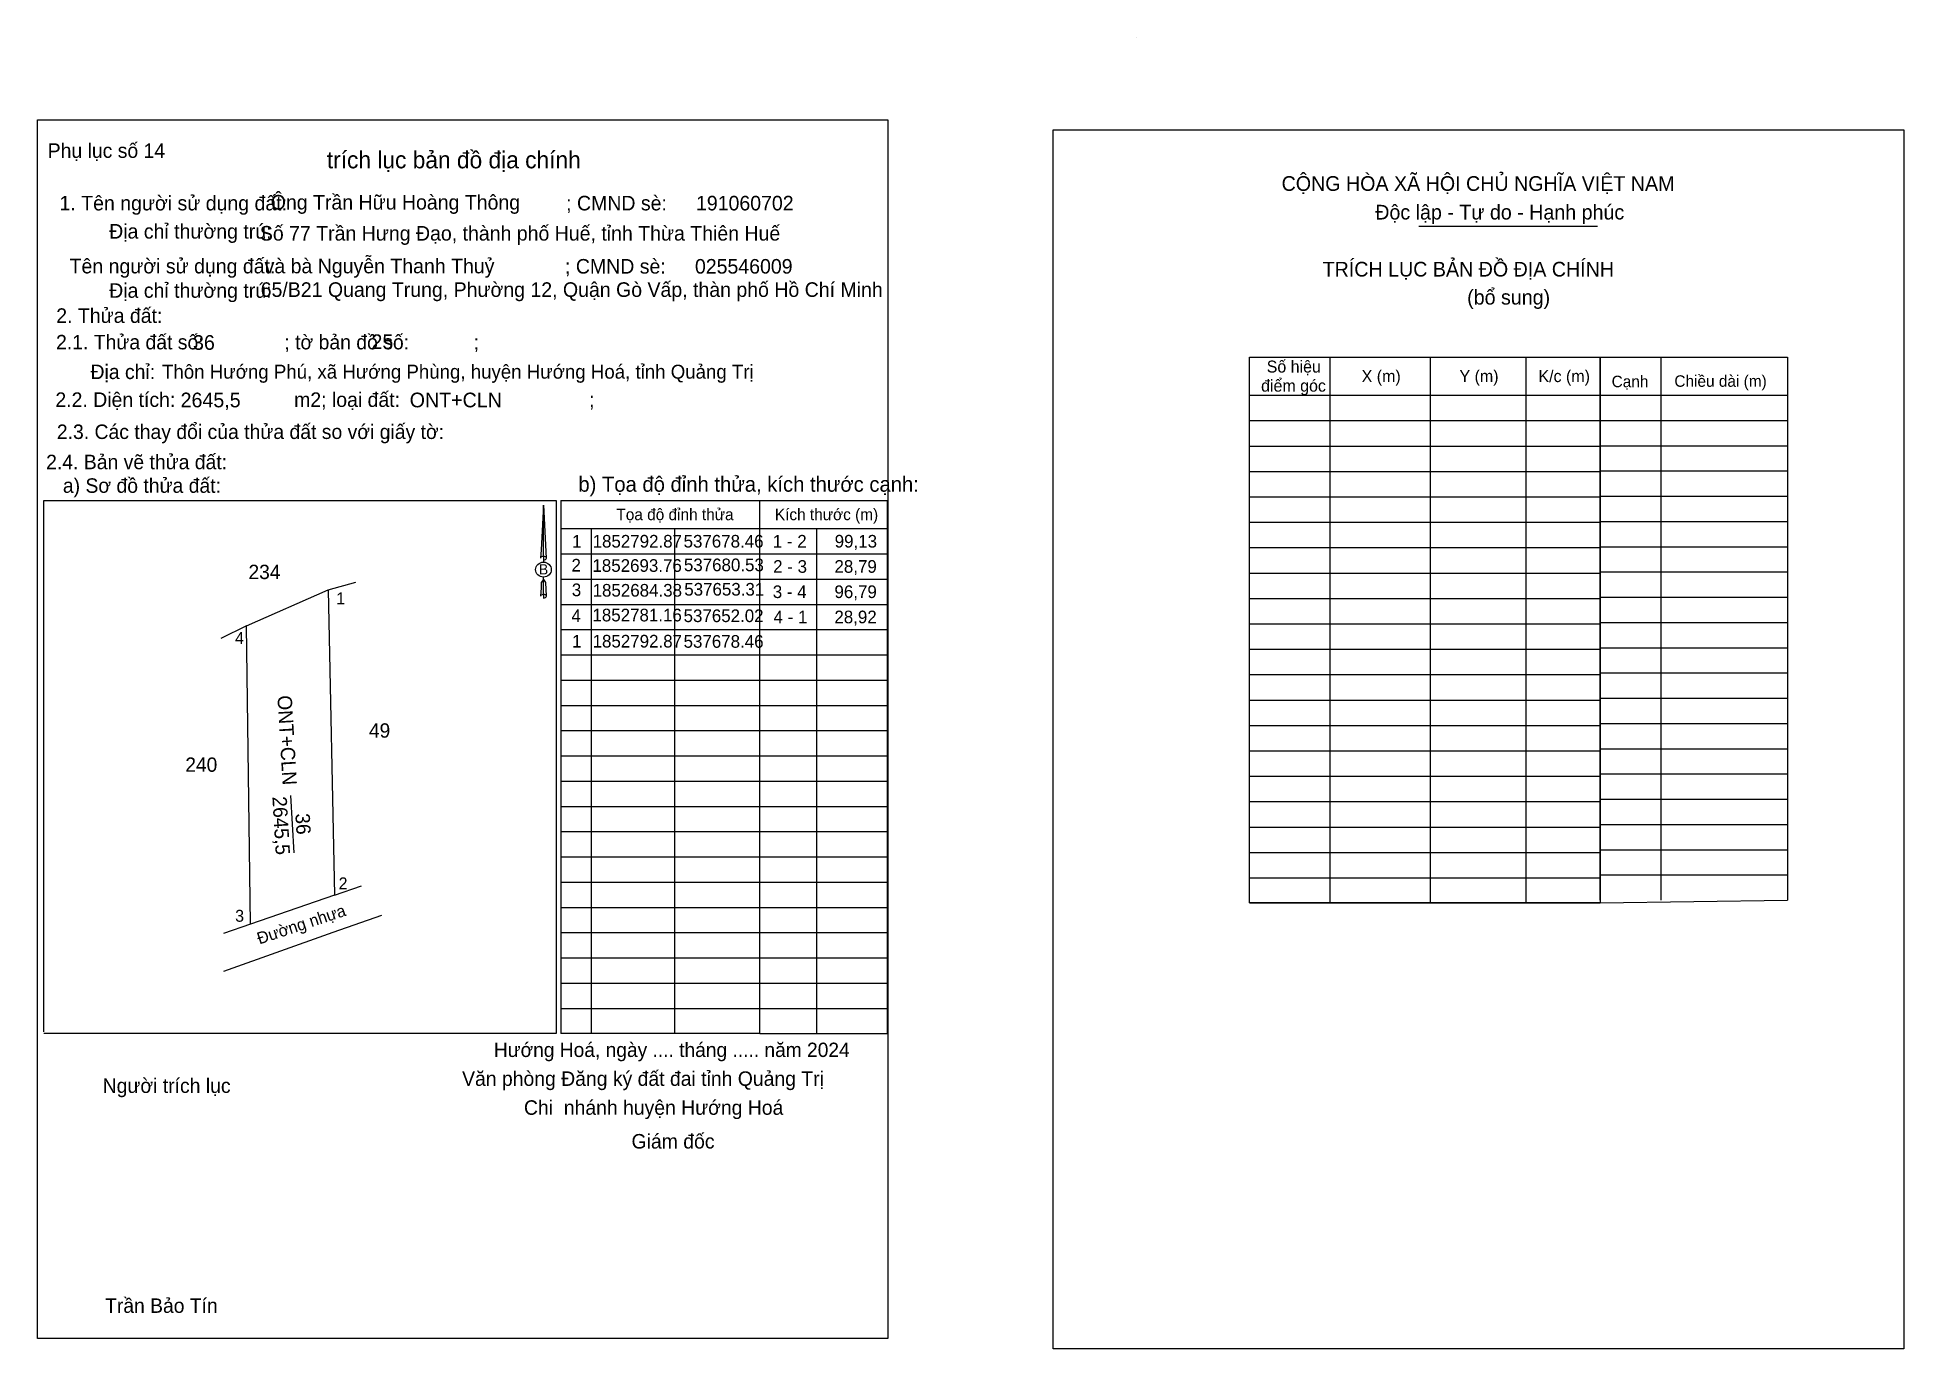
# Model space of a CAD drawing. Extents: x 537584 to 538190, y 1852547 to 1852972.
import ezdxf

# ---------------------------------------------------------------- set-up
doc = ezdxf.new("R2010")
doc.units = 0
for name, color, linetype in [('Level 1', 7, 'Continuous'), ('Level 10', 7, 'Continuous'), ('Level 13', 7, 'Continuous'), ('Level 27', 7, 'Continuous'), ('Level 3', 7, 'Continuous'), ('Level 36', 7, 'Continuous'), ('Level 40', 7, 'Continuous'), ('Level 42', 7, 'Continuous'), ('Level 52', 7, 'Continuous'), ('Level 53', 7, 'Continuous'), ('Level 6', 7, 'Continuous'), ('Level 63', 7, 'Continuous'), ('Level 9', 7, 'Continuous')]:
    doc.layers.add(name, color=color, linetype=linetype)

msp = doc.modelspace()

# ---------------------------------------------------------------- linework, layer by layer
at = {"layer": 'Level 1'}
for p, q in [((537940.76, 1852972.2), (537940.76, 1852972.2)), ((538032.24, 1852910.85), (538090.23, 1852910.85)), ((538110.8, 1852868.43), (538110.8, 1852692.11)), ((538091.13, 1852856.03), (538151.91, 1852856.03)), ((538091.13, 1852847.83), (538151.91, 1852847.83)), ((538091.13, 1852839.64), (538151.91, 1852839.64)), ((538091.13, 1852831.44), (538151.91, 1852831.44)), ((537818.54, 1852648.82), (537818.54, 1852821.89)), ((537818.54, 1852821.89), (537859.84, 1852821.89)), ((537859.84, 1852821.89), (537859.84, 1852648.82)), ((538091.13, 1852823.24), (538151.91, 1852823.24)), ((538091.13, 1852815.05), (538151.91, 1852815.05)), ((537754.21, 1852812.74), (537859.84, 1852812.74)), ((537836.9, 1852812.74), (537836.9, 1852648.82)), ((537753.99, 1852804.54), (537859.84, 1852804.54)), ((538091.13, 1852806.85), (538151.91, 1852806.85)), ((538091.13, 1852798.66), (538151.91, 1852798.66)), ((537753.99, 1852796.34), (537859.84, 1852796.34)), ((538091.13, 1852790.46), (538151.91, 1852790.46)), ((537753.99, 1852788.15), (537859.84, 1852788.15)), ((537753.99, 1852779.95), (537859.84, 1852779.95)), ((538091.13, 1852782.26), (538151.91, 1852782.26)), ((538091.13, 1852774.07), (538151.91, 1852774.07)), ((537753.99, 1852771.76), (537859.84, 1852771.76)), ((537753.99, 1852763.56), (537859.84, 1852763.56)), ((538091.13, 1852765.87), (538151.91, 1852765.87)), ((537753.99, 1852755.36), (537859.84, 1852755.36)), ((538091.13, 1852757.68), (538151.91, 1852757.68)), ((538091.13, 1852749.48), (538151.91, 1852749.48)), ((537753.99, 1852747.17), (537859.84, 1852747.17)), ((537753.99, 1852738.97), (537859.84, 1852738.97)), ((538091.13, 1852741.29), (538151.91, 1852741.29)), ((537753.99, 1852730.78), (537859.84, 1852730.78)), ((538091.13, 1852733.09), (538151.91, 1852733.09)), ((538091.13, 1852724.89), (538151.91, 1852724.89)), ((537753.99, 1852722.58), (537859.84, 1852722.58)), ((537753.99, 1852714.39), (537859.84, 1852714.39)), ((538091.13, 1852716.7), (538151.91, 1852716.7)), ((537753.99, 1852706.19), (537859.84, 1852706.19)), ((538091.13, 1852708.5), (538151.91, 1852708.5)), ((538091.13, 1852700.31), (538151.91, 1852700.31)), ((537753.99, 1852697.99), (537859.84, 1852697.99)), ((537753.99, 1852689.8), (537859.84, 1852689.8)), ((538091.13, 1852691.22), (538151.91, 1852692.11)), ((537753.99, 1852681.6), (537859.84, 1852681.6)), ((537753.99, 1852673.41), (537859.84, 1852673.41)), ((537753.99, 1852665.21), (537859.84, 1852665.21)), ((537753.99, 1852657.01), (537859.84, 1852657.01)), ((537818.54, 1852648.82), (537859.84, 1852648.82))]:
    msp.add_line(p, q, dxfattribs=at)
msp.add_lwpolyline([(538091.13, 1852692.11), (538091.13, 1852868.43), (538151.91, 1852868.43), (538151.91, 1852692.11)], dxfattribs=at)
at = {"layer": 'Level 10'}
msp.add_lwpolyline([(537678.46, 1852792.87), (537680.53, 1852693.76), (537653.31, 1852684.38), (537652.02, 1852781.16)], close=True, dxfattribs=at)
at = {"layer": 'Level 13'}
for points in [[(537584.14, 1852945.43), (537860, 1852945.43), (537860, 1852549.82), (537584.14, 1852549.82)], [(537913.7, 1852942.16), (538189.55, 1852942.16), (538189.55, 1852546.55), (537913.7, 1852546.55)]]:
    msp.add_lwpolyline(points, close=True, dxfattribs=at)
msp.add_lwpolyline([(537695.76, 1852687.21), (537680.04, 1852681.64), (537644.5, 1852669.02)], dxfattribs=at)
at = {"layer": 'Level 27'}
for p, q in [((537678.46, 1852792.87), (537687.43, 1852795.32)), ((537652.02, 1852781.16), (537643.68, 1852777.04)), ((537680.53, 1852693.76), (537689.32, 1852696.79)), ((537653.31, 1852684.38), (537644.52, 1852681.36))]:
    msp.add_line(p, q, dxfattribs=at)
at = {"layer": 'Level 3'}
for p, q in [((537940.77, 1852972.2), (537940.77, 1852972.2)), ((537586.26, 1852821.89), (537752.44, 1852821.89)), ((537586.26, 1852649.44), (537586.26, 1852821.89)), ((537752.44, 1852821.89), (537752.44, 1852648.82)), ((537753.99, 1852821.89), (537753.99, 1852648.82)), ((537753.99, 1852821.89), (537818.54, 1852821.89)), ((537763.74, 1852812.74), (537763.74, 1852648.82)), ((537790.87, 1852812.74), (537790.87, 1852648.82)), ((537752.44, 1852648.82), (537586.26, 1852648.82)), ((537818.54, 1852648.82), (537753.99, 1852648.82))]:
    msp.add_line(p, q, dxfattribs=at)
at = {"layer": 'Level 40'}
for p, q in [((537748.32, 1852820.29), (537747.53, 1852805.85)), ((537748.32, 1852820.29), (537749.19, 1852803.18)), ((537748.32, 1852820.29), (537749.19, 1852803.18)), ((537748.32, 1852803.75), (537748.32, 1852820.29)), ((537748.32, 1852820.29), (537749.19, 1852803.18)), ((537747.53, 1852805.85), (537747.35, 1852803.18)), ((537748.32, 1852803.75), (537748.32, 1852803.12)), ((537748.32, 1852803.12), (537748.32, 1852802.62)), ((537748.32, 1852802.62), (537748.32, 1852801.97)), ((537748.32, 1852802.62), (537748.32, 1852801.97)), ((537748.32, 1852802.62), (537748.32, 1852801.97)), ((537749.19, 1852803.18), (537749.19, 1852803.18)), ((537748.32, 1852796.22), (537748.32, 1852796.98)), ((537748.32, 1852796.22), (537748.32, 1852796.98)), ((537748.32, 1852796.22), (537748.32, 1852796.98)), ((537747.53, 1852793.51), (537747.35, 1852790.81)), ((537747.58, 1852795.25), (537747.53, 1852793.51)), ((537748.32, 1852796.22), (537747.58, 1852795.25)), ((537748.32, 1852796.22), (537749, 1852795.25)), ((537748.32, 1852796.22), (537749, 1852795.25)), ((537748.32, 1852796.22), (537749, 1852795.25)), ((537748.32, 1852791.39), (537748.32, 1852796.22)), ((537748.32, 1852791.39), (537748.32, 1852790.71)), ((537748.32, 1852790.71), (537748.32, 1852790.23)), ((537749, 1852795.25), (537749.19, 1852790.81)), ((537749, 1852795.25), (537749.19, 1852790.81)), ((537749, 1852795.25), (537749.19, 1852790.81)), ((537749.19, 1852790.81), (537749.19, 1852790.81))]:
    msp.add_line(p, q, dxfattribs=at)
for centre, start_param, end_param in [((537748.32, 1852803.16), 1.570796, 3.074452), ((537748.32, 1852803.16), 0.067141, 1.570796), ((537748.32, 1852803.16), 4.712389, 6.283185), ((537748.32, 1852790.77), 2.491069, 3.074278), ((537748.32, 1852790.77), 1.570796, 2.491069), ((537748.32, 1852790.77), 0.067141, 1.570796), ((537748.32, 1852790.77), 4.712389, 6.283185)]:
    msp.add_ellipse(centre, major_axis=(0.934, 0), ratio=0.614131, start_param=start_param, end_param=end_param, dxfattribs=at)
msp.add_ellipse((537748.32, 1852799.41), major_axis=(2.55, 0), ratio=0.952727, dxfattribs=at)
at = {"layer": 'Level 53'}
for p, q in [((537584.13, 1852945.44), (537584.13, 1852945.44)), ((537859.99, 1852549.83), (537859.99, 1852549.83))]:
    msp.add_line(p, q, dxfattribs=at)
at = {"layer": 'Level 63'}
for p, q in [((538003.41, 1852868.43), (538003.41, 1852691.22)), ((538035.95, 1852868.43), (538035.95, 1852691.22)), ((538066.95, 1852868.43), (538066.95, 1852691.22)), ((537977.37, 1852856.03), (538091.13, 1852856.03)), ((537977.37, 1852847.78), (538091.13, 1852847.78)), ((537977.37, 1852839.54), (538091.13, 1852839.54)), ((537977.37, 1852831.29), (538091.13, 1852831.29)), ((537977.37, 1852823.05), (538091.13, 1852823.05)), ((537977.37, 1852814.8), (538091.13, 1852814.8)), ((537977.37, 1852806.56), (538091.13, 1852806.56)), ((537977.37, 1852798.31), (538091.13, 1852798.31)), ((537977.37, 1852790.07), (538091.13, 1852790.07)), ((537977.37, 1852781.82), (538091.13, 1852781.82)), ((537977.37, 1852773.58), (538091.13, 1852773.58)), ((537977.37, 1852765.33), (538091.13, 1852765.33)), ((537977.37, 1852757.09), (538091.13, 1852757.09)), ((537977.37, 1852748.84), (538091.13, 1852748.84)), ((537977.37, 1852740.6), (538091.13, 1852740.6)), ((537977.37, 1852732.35), (538091.13, 1852732.35)), ((537977.37, 1852724.11), (538091.13, 1852724.11)), ((537977.37, 1852715.86), (538091.13, 1852715.86)), ((537977.37, 1852707.62), (538091.13, 1852707.62)), ((537977.37, 1852699.42), (538091.13, 1852699.42)), ((537977.37, 1852691.22), (538091.13, 1852691.22))]:
    msp.add_line(p, q, dxfattribs=at)
msp.add_lwpolyline([(537977.37, 1852868.43), (538091.13, 1852868.43), (538091.13, 1852691.22), (537977.37, 1852691.22)], close=True, dxfattribs=at)
at = {"layer": 'Level 9'}
msp.add_line((537666.24, 1852726.13), (537667.34, 1852707.52), dxfattribs=at)

# ---------------------------------------------------------------- texts
at = {"layer": 'Level 1'}
for s, height, p in [('Phụ lục số 14', 4.6992, (537587.51, 1852933.07)), ('CỘNG HÒA XÃ HỘI CHỦ NGHĨA VIỆT NAM', 4.7647, (537987.76, 1852922.36)), ('1. Tên người sử dụng đất:', 4.73, (537591.34, 1852916.01)), ('Ông Trần Hữu Hoàng Thông', 4.73, (537659.86, 1852916.29)), ('; CMND sè:', 4.73, (537755.68, 1852916.01)), ('191060702', 4.73, (537797.8, 1852916.01)), ('Độc lập - Tự do - Hạnh phúc', 4.7647, (538018.14, 1852913.06)), ('Địa chỉ thường trú:', 4.73, (537607.43, 1852906.86)), (' Tên người sử dụng đất:', 4.73, (537592.84, 1852895.57)), ('và bà Nguyễn Thanh Thuỷ', 4.73, (537657.87, 1852895.59)), ('; CMND sè:', 4.73, (537755.31, 1852895.5)), ('025546009', 4.73, (537797.46, 1852895.5)), ('TRÍCH LỤC BẢN ĐỒ ĐỊA CHÍNH', 4.7647, (538001.07, 1852894.55)), ('Địa chỉ thường trú:', 4.73, (537607.43, 1852887.65)), ('(bổ sung)', 4.765, (538047.95, 1852885.45)), ('2. Thửa đất:', 4.7257, (537590.27, 1852879.5)), ('2.1. Thửa đất số:               ; tờ bản đồ số:            ;', 4.6992, (537590.21, 1852870.91)), ('Địa chỉ:', 4.699, (537601.39, 1852861.27)), ('2.2. Diện tích:                      m2; loại đất:                                   ;', 4.7156, (537589.99, 1852852.23)), ('Cạnh', 3.732, (538094.82, 1852858.63)), ('Chiều dài (m)', 3.7322, (538115.17, 1852858.76)), ('2.3. Các thay đổi của thửa đất so với giấy tờ:', 4.6992, (537590.46, 1852841.82)), ('2.4. Bản vẽ thửa đất: ', 4.6992, (537586.99, 1852832.01)), ('a) Sơ đồ thửa đất: ', 4.6992, (537592.42, 1852824.35)), ('Tọa độ đỉnh thửa', 3.7322, (537771.97, 1852815.47)), ('Kích thước (m)', 3.7322, (537823.38, 1852815.47)), ('Hướng Hoá, ngày .... tháng ..... năm 2024', 4.6508, (537732.24, 1852641.23)), ('Người trích lục', 4.6992, (537605.33, 1852629.57)), ('Văn phòng Đăng ký đất đai tỉnh Quảng Trị', 4.6992, (537721.92, 1852631.86)), (' Chi  nhánh huyện Hướng Hoá', 4.6992, (537740.25, 1852622.47)), (' Giám đốc', 4.707, (537775.13, 1852611.52)), ('Trần Bảo Tín', 4.6796, (537606.12, 1852558.19))]:
    msp.add_text(s, height=height, dxfattribs=at).set_placement(p)
at = {"layer": 'Level 10'}
msp.add_text('b) Tọa độ đỉnh thửa, kích thước cạnh:', height=4.9055, dxfattribs=at).set_placement((537759.64, 1852824.7))
at = {"layer": 'Level 13'}
for s, p in [('ONT+CLN', (537662, 1852758.48)), ('2645,5', (537660.37, 1852725.68)), ('36', (537667.83, 1852720.2))]:
    msp.add_text(s, height=4.649, rotation=273.37757, dxfattribs=at).set_placement(p)
at = {"layer": 'Level 36'}
for s, p in [('234', (537652.63, 1852796.35)), ('49', (537691.7, 1852744.88)), ('240', (537632.14, 1852733.8))]:
    msp.add_text(s, height=4.649, dxfattribs=at).set_placement(p)
at = {"layer": 'Level 40'}
msp.add_text('B', height=3.33, dxfattribs=at).set_placement((537746.88, 1852797.85))
at = {"layer": 'Level 42'}
msp.add_text(' trích lục bản đồ địa chính', height=5.5131, dxfattribs=at).set_placement((537675.99, 1852929.67))
at = {"layer": 'Level 52'}
for s, height, p in [('1', 4.11, (537757.63, 1852806.58)), ('1852792.87', 4.105, (537764.26, 1852806.58)), ('537678.46', 4.105, (537793.77, 1852806.58)), ('1 - 2', 4.105, (537822.72, 1852806.58)), ('99,13', 4.105, (537842.79, 1852806.58)), ('2', 4.11, (537757.41, 1852798.8)), ('1852693.76', 4.105, (537764.2, 1852798.7)), ('537680.53', 4.105, (537793.87, 1852798.9)), ('2 - 3', 4.105, (537822.82, 1852798.39)), ('28,79', 4.105, (537842.71, 1852798.39)), ('3', 4.11, (537757.51, 1852790.8)), ('1852684.38', 4.105, (537764.26, 1852790.66)), ('537653.31', 4.105, (537793.99, 1852790.99)), ('3 - 4', 4.105, (537822.71, 1852790.19)), ('96,79', 4.105, (537842.71, 1852790.19)), ('4', 4.11, (537757.4, 1852782.38)), ('1852781.16', 4.105, (537764.2, 1852782.62)), ('537652.02', 4.105, (537793.77, 1852782.39)), ('4 - 1', 4.105, (537822.94, 1852782)), ('28,92', 4.105, (537842.69, 1852782)), ('1852792.87', 4.105, (537764.26, 1852774.14)), ('1', 4.11, (537757.63, 1852774.13)), ('537678.46', 4.105, (537793.77, 1852774.06))]:
    msp.add_text(s, height=height, dxfattribs=at).set_placement(p)
at = {"layer": 'Level 6'}
for s, height, p in [('Số 77 Trần Hưng Đạo, thành phố Huế, tỉnh Thừa Thiên Huế', 4.73, (537656.32, 1852906.22)), ('65/B21 Quang Trung, Phường 12, Quận Gò Vấp, thàn phố Hồ Chí Minh', 4.73, (537656.59, 1852887.94)), ('36', 4.763, (537634.63, 1852870.76)), ('25', 4.763, (537692.52, 1852871.01)), ('Thôn Hướng Phú, xã Hướng Phùng, huyện Hướng Hoá, tỉnh Quảng Trị', 4.5252, (537624.59, 1852861.4)), ('2645,5', 4.763, (537630.6, 1852852.1)), ('ONT+CLN', 4.763, (537704.92, 1852852.1)), ('.', 3.85, (537696.97, 1852841.97))]:
    msp.add_text(s, height=height, dxfattribs=at).set_placement(p)
at = {"layer": 'Level 63'}
for s, p in [('Số hiệu', (537982.93, 1852863.39)), ('X (m)', (538013.73, 1852860.29)), ('Y (m)', (538045.47, 1852860.29)), ('K/c (m)', (538071.09, 1852860.29)), ('điểm góc', (537981.11, 1852857.19))]:
    msp.add_text(s, height=3.875, dxfattribs=at).set_placement(p)
at = {"layer": 'Level 9'}
for s, p in [('1', (537681.1, 1852788.15)), ('4', (537648.26, 1852775.26)), ('2', (537681.88, 1852695.64)), ('3', (537648.31, 1852685.12))]:
    msp.add_text(s, height=3.87, dxfattribs=at).set_placement(p)
msp.add_text('Đường nhựa', height=3.875, rotation=18.4033, dxfattribs=at).set_placement((537656.16, 1852677.73))

doc.saveas('drawing.dxf')
